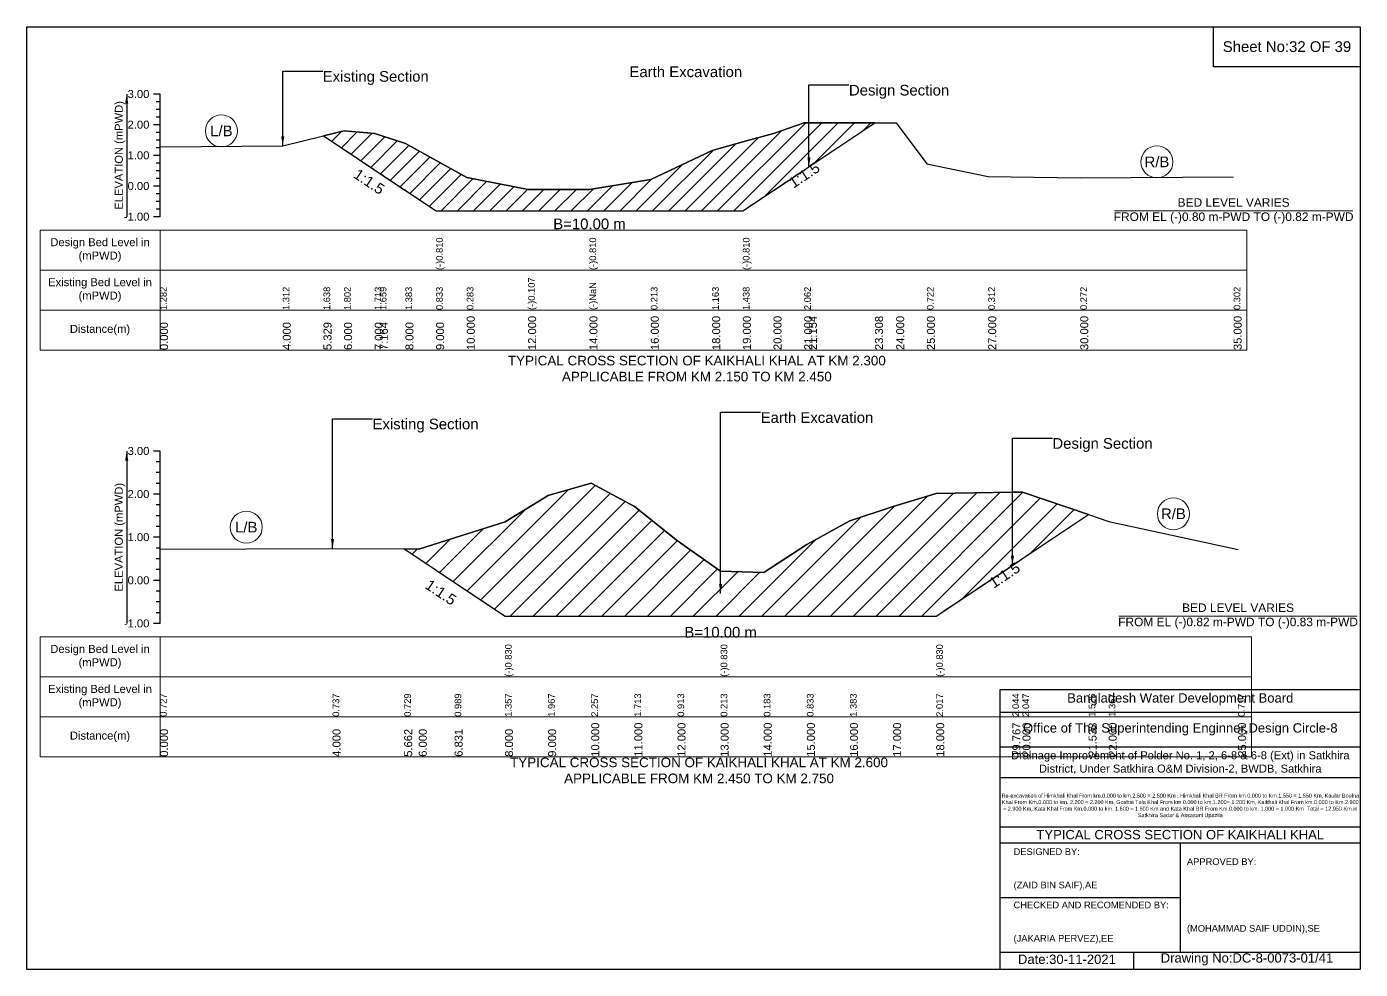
# Model space of a CAD drawing. Header units: inches. Extents: x 93000 to 486000, y -4242 to 0.
# Drawn here: x 410000 to 416000, y -4242 to 0 of the extents above; entities that cross this region are included whole.
import ezdxf

# ---------------------------------------------------------------- set-up
doc = ezdxf.new("R2010")
doc.units = ezdxf.units.IN
doc.header["$LTSCALE"] = 7
doc.header["$MEASUREMENT"] = 0
doc.linetypes.add('DASHED', pattern=[0.75, 0.5, -0.25])
for name, color, linetype, lineweight in [('Cross section Data Border', 7, 'Continuous', 9), ('Cross Section Labels', 7, 'Continuous', 9), ('Design_Bed_Level for Xsection', 7, 'DASHED', 25), ('Existing_Bed_Level for Xsection', 7, 'Continuous', 25), ('Long Section Labels', 7, 'Continuous', 9)]:
    doc.layers.add(name, color=color, linetype=linetype, lineweight=lineweight)
doc.styles.get("Standard").update_dxf_attribs({"font": 'arial.ttf'})
doc.dimstyles.get("Standard").update_dxf_attribs({"dimtxt": 0.18, "dimasz": 0.18, "dimexe": 0.18, "dimexo": 0.0625, "dimgap": 0.09, "dimtad": 0, "dimtih": 1, "dimtoh": 1, "dimdec": 4, "dimzin": 0, "dimdsep": 46, "dimtxsty": 'Standard', "dimcen": 0.09, "dimadec": 0, "dimazin": 0, "dimtfac": 1, "dimtdec": 4, "dimtofl": 0, "dimtmove": 0, "dimatfit": 3, "dimfxl": 1, "dimtolj": 1, "dimtzin": 0, "dimarcsym": 0})

msp = doc.modelspace()

# ---------------------------------------------------------------- hatches: boundary and pattern name
at = {"layer": 'Existing_Bed_Level for Xsection'}
h = msp.add_hatch(dxfattribs=at)
h.set_pattern_fill('ANSI31', color=256, scale=414, style=0)
h.paths.add_polyline_path([(411335.4, -491.3), (411428, -553), (411566, -645), (411588.7, -660.1), (411704, -737), (411842, -829), (411980, -829), (412256, -829), (412532, -829), (412808, -829), (413084, -829), (413222, -829), (413360, -737), (413498, -645), (413519.3, -630.8), (413816.5, -432.7), (413519.3, -432.7), (413498, -432.7), (413360, -480.8), (413222, -518.8), (413084, -556.7), (412808, -687.8), (412532, -732), (412256, -732), (411980, -678.2), (411842, -602.3), (411704, -526.4), (411588.7, -488.3), (411566, -480.8), (411428, -468.6)])
h = msp.add_hatch(dxfattribs=at)
h.set_pattern_fill('ANSI31', color=256, scale=582, style=0)
h.paths.add_polyline_path([(411698.4, -2350.1), (411764, -2393.9), (411925.2, -2501.3), (412152, -2652.5), (412346, -2652.5), (412540, -2652.5), (412734, -2652.5), (412928, -2652.5), (413122, -2652.5), (413316, -2652.5), (413510, -2652.5), (413704, -2652.5), (413898, -2652.5), (414092, -2652.5), (414434.7, -2424), (414480, -2393.9), (414777.5, -2195.5), (414480, -2094.4), (414434.7, -2095.1), (414092, -2100.2), (413898, -2159.2), (413704, -2223.2), (413510, -2329.9), (413316, -2456), (413122, -2450.2), (412928, -2314.4), (412734, -2159.2), (412540, -2053.6), (412346, -2109.9), (412152, -2228.2), (411925.2, -2299.7), (411764, -2350.5)])

# ---------------------------------------------------------------- linework, layer by layer
for points in [[(410000, 0), (416000, 0), (416000, -4242), (410000, -4242)], [(415340, 0), (416000, 0), (416000, -180), (415340, -180)]]:
    msp.add_lwpolyline(points, close=True)
for points in [[(414380, -4242), (414380, -2982), (416000, -2982)], [(414380, -3084), (416000, -3084)], [(414380, -3240), (416000, -3240)], [(414380, -3378), (416000, -3378)], [(414380, -3600), (416000, -3600)], [(414380, -3672), (416000, -3672)], [(415190, -3672), (415190, -4164)], [(414380, -3918), (415190, -3918)], [(414380, -4164), (416000, -4164)], [(414980, -4164), (414980, -4242)]]:
    msp.add_lwpolyline(points)
at = {"layer": 'Cross section Data Border'}
for points in [[(410060, -915.2), (415490, -915.2), (415490, -1455.2), (410060, -1455.2)], [(410060, -2745.5), (415510, -2745.5), (415510, -3285.5), (410060, -3285.5)]]:
    msp.add_lwpolyline(points, close=True, dxfattribs=at)
for points in [[(410600, -915.2), (410600, -1455.2)], [(410060, -1095.2), (415490, -1095.2)], [(410060, -1275.2), (415490, -1275.2)], [(410600, -2745.5), (410600, -3285.5)], [(410060, -2925.5), (415510, -2925.5)], [(410060, -3105.5), (415510, -3105.5)]]:
    msp.add_lwpolyline(points, dxfattribs=at)
at = {"layer": 'Cross Section Labels'}
for points in [[(414894.2, -829), (415965.8, -829)], [(414914.2, -2652.5), (415985.8, -2652.5)]]:
    msp.add_lwpolyline(points, dxfattribs=at)
for centre in [(410876, -469.2), (415085, -608.6), (415159, -2192.4), (410988, -2252.5)]:
    msp.add_circle(centre, 72, dxfattribs=at)
at = {"layer": 'Design_Bed_Level for Xsection'}
for points in [[(411335.4, -491.3), (411588.7, -660.1), (411842, -829), (412532, -829), (413222, -829), (413519.3, -630.8), (413816.5, -432.7)], [(411698.4, -2350.1), (411925.2, -2501.3), (412152, -2652.5), (413122, -2652.5), (414092, -2652.5), (414434.7, -2424), (414777.5, -2195.5)]]:
    msp.add_lwpolyline(points, dxfattribs=at)
at = {"layer": 'Existing_Bed_Level for Xsection'}
for points in [[(410600, -303.2), (410570, -303.2)], [(410600, -337.7), (410582, -337.7)], [(410600, -855.2), (410600, -717.2), (410600, -579.2), (410600, -441.2), (410600, -303.2)], [(410600, -372.2), (410582, -372.2)], [(410600, -406.7), (410582, -406.7)], [(410600, -441.2), (410570, -441.2)], [(410600, -475.7), (410582, -475.7)], [(410600, -540.3), (411152, -536.2), (411335.4, -491.3), (411428, -468.6), (411566, -480.8), (411588.7, -488.3), (411704, -526.4), (411842, -602.3), (411842, -602.3), (411980, -678.2), (412256, -732), (412532, -732), (412532, -732), (412808, -687.8), (413084, -556.7), (413222, -518.8), (413222, -518.8), (413360, -480.8), (413498, -432.7), (413519.3, -432.7), (413816.5, -432.7), (413912, -432.7), (414050, -617.6), (414326, -674.2), (414740, -679.7), (415430, -675.6)], [(410600, -510.2), (410582, -510.2)], [(410600, -579.2), (410570, -579.2)], [(410600, -544.7), (410582, -544.7)], [(410600, -613.7), (410582, -613.7)], [(410600, -648.2), (410582, -648.2)], [(410600, -717.2), (410570, -717.2)], [(410600, -682.7), (410582, -682.7)], [(410600, -751.7), (410582, -751.7)], [(410600, -786.2), (410582, -786.2)], [(410600, -820.7), (410582, -820.7)], [(410600, -855.2), (410570, -855.2)], [(410600, -1909.5), (410570, -1909.5)], [(410600, -2685.5), (410600, -2491.5), (410600, -2297.5), (410600, -2103.5), (410600, -1909.5)], [(410600, -1958), (410582, -1958)], [(410600, -2006.5), (410582, -2006.5)], [(410600, -2055), (410582, -2055)], [(410600, -2350.5), (411376, -2348.5), (411698.4, -2350.1), (411764, -2350.5), (411925.2, -2299.7), (412152, -2228.2), (412152, -2228.2), (412346, -2109.9), (412540, -2053.6), (412734, -2159.2), (412928, -2314.4), (413122, -2450.2), (413122, -2450.2), (413316, -2456), (413510, -2329.9), (413704, -2223.2), (413898, -2159.2), (414092, -2100.2), (414092, -2100.2), (414434.7, -2095.1), (414480, -2094.4), (414777.5, -2195.5), (414868, -2226.3), (415450, -2352.4)], [(410600, -2103.5), (410570, -2103.5)], [(410600, -2152), (410582, -2152)], [(410600, -2200.5), (410582, -2200.5)], [(410600, -2249), (410582, -2249)], [(410600, -2297.5), (410570, -2297.5)], [(410600, -2346), (410582, -2346)], [(410600, -2394.5), (410582, -2394.5)], [(410600, -2443), (410582, -2443)], [(410600, -2491.5), (410570, -2491.5)], [(410600, -2540), (410582, -2540)], [(410600, -2588.5), (410582, -2588.5)], [(410600, -2637), (410582, -2637)], [(410600, -2685.5), (410570, -2685.5)]]:
    msp.add_lwpolyline(points, dxfattribs=at)
for points in [[(411335.4, -491.3), (411335.4, -491.3), (411428, -553), (411566, -645), (411588.7, -660.1), (411704, -737), (411842, -829), (411842, -829), (411980, -829), (412256, -829), (412532, -829), (412532, -829), (412808, -829), (413084, -829), (413222, -829), (413222, -829), (413360, -737), (413498, -645), (413519.3, -630.8), (413816.5, -432.7), (413519.3, -432.7), (413498, -432.7), (413360, -480.8), (413222, -518.8), (413222, -518.8), (413084, -556.7), (412808, -687.8), (412532, -732), (412532, -732), (412256, -732), (411980, -678.2), (411842, -602.3), (411842, -602.3), (411704, -526.4), (411588.7, -488.3), (411566, -480.8), (411428, -468.6), (411335.4, -491.3)], [(411698.4, -2350.1), (411764, -2393.9), (411925.2, -2501.3), (412152, -2652.5), (412152, -2652.5), (412346, -2652.5), (412540, -2652.5), (412734, -2652.5), (412928, -2652.5), (413122, -2652.5), (413122, -2652.5), (413316, -2652.5), (413510, -2652.5), (413704, -2652.5), (413898, -2652.5), (414092, -2652.5), (414092, -2652.5), (414434.7, -2424), (414480, -2393.9), (414777.5, -2195.5), (414480, -2094.4), (414434.7, -2095.1), (414092, -2100.2), (414092, -2100.2), (413898, -2159.2), (413704, -2223.2), (413510, -2329.9), (413316, -2456), (413122, -2450.2), (413122, -2450.2), (412928, -2314.4), (412734, -2159.2), (412540, -2053.6), (412346, -2109.9), (412152, -2228.2), (412152, -2228.2), (411925.2, -2299.7), (411764, -2350.5)]]:
    msp.add_lwpolyline(points, close=True, dxfattribs=at)

# ---------------------------------------------------------------- texts
at = {"attachment_point": 5}
for s, insert, char_height in [('Sheet No:32 OF 39', (415670, -90), 48), ('Bangladesh Water Development Board', (415190, -3027), 42), ('Office of The Superintending Enginner,Design Circle-8', (415190, -3162), 42)]:
    msp.add_mtext(s, dxfattribs=dict(at, insert=insert, char_height=char_height))
for s, insert, char_height, width, attachment_point in [('Drainage Improvement of Polder No. 1, 2, 6-8 & 6-8 (Ext) in Satkhira District, Under Satkhira O&M Division-2, BWDB, Satkhira', (415190, -3312), 36, 1680, 5), ('Re-excavation of Himkhali Khal From km.0.000 to km.2.500 = 2.500 Km , Himkhali Khal BR From km.0.000 to Km.1.550 = 1.550 Km, Kaular Boulna Khal From Km.0.000 to km. 2.200 = 2.200 Km, Goshai Tola Khal From km.0.000 to km.1.200= 1.200 Km, Kaikhali Khal From km.0.000 to Km.2.900 = 2.900 Km, Kata Khal From Km.0.000 to km. 1.600 = 1.600 Km and Kata Khal BR From Km.0.000 to km. 1.000 = 1.000 Km  Total = 12.950 Km.in Satkhira Sadar & Assasuni Upazila', (415190, -3507), 17.611, 1620, 5), ('TYPICAL CROSS SECTION OF KAIKHALI KHAL', (415190, -3636), 42, 1680, 5), ('DESIGNED BY:^J^J^J(ZAID BIN SAIF),AE', (414440, -3792), 30, 840, 4), ('APPROVED BY:^J^J^J^J^J^J(MOHAMMAD SAIF UDDIN),SE', (415220, -3912), 30, 840, 4), ('CHECKED AND RECOMENDED BY:^J^J^J(JAKARIA PERVEZ),EE', (414440, -4032), 30, 840, 4), ('Date:30-11-2021', (414680, -4197), 42, 840, 5), ('Drawing No:DC-8-0073-01/41', (415490, -4197), 42, 1320, 5)]:
    msp.add_mtext(s, dxfattribs=dict(insert=insert, char_height=char_height, width=width, attachment_point=attachment_point))
at = {"layer": 'Cross section Data Border', "char_height": 36, "width": 480, "attachment_point": 5}
for s, insert in [('Design Bed Level in (mPWD)', (410330, -1005.2)), ('Existing Bed Level in (mPWD)', (410330, -1185.2)), ('Distance(m)', (410330, -1365.2)), ('Design Bed Level in (mPWD)', (410330, -2835.5)), ('Existing Bed Level in (mPWD)', (410330, -3015.5)), ('Distance(m)', (410330, -3195.5))]:
    msp.add_mtext(s, dxfattribs=dict(at, insert=insert))
at = {"layer": 'Cross Section Labels'}
for s, insert, char_height, attachment_point in [('Earth Excavation', (412712, -179), 48, 1), ('Existing Section', (411332, -199.7), 48, 1), ('Design Section', (413699.3, -261.8), 48, 1), ('L/B', (410876, -469.2), 48, 5), ('R/B', (415085, -608.6), 48, 5), ('BED LEVEL VARIES ^JFROM EL (-)0.80 m-PWD TO (-)0.82 m-PWD', (415430, -829), 38.4, 5), ('B=10.00 m', (412532, -863.5), 48, 2), ('TYPICAL CROSS SECTION OF KAIKHALI KHAL AT KM 2.300^JAPPLICABLE FROM KM 2.150 TO KM 2.450', (413015, -1539), 43.2, 5), ('Earth Excavation', (413302, -1734.9), 48, 1), ('Existing Section', (411556, -1764), 48, 1), ('Design Section', (414614.7, -1851.3), 48, 1), ('R/B', (415159, -2192.4), 48, 5), ('L/B', (410988, -2252.5), 48, 5), ('BED LEVEL VARIES ^JFROM EL (-)0.82 m-PWD TO (-)0.83 m-PWD', (415450, -2652.5), 38.4, 5), ('B=10.00 m', (413122, -2701), 48, 2), ('TYPICAL CROSS SECTION OF KAIKHALI KHAL AT KM 2.600^JAPPLICABLE FROM KM 2.450 TO KM 2.750', (413025, -3347), 43.2, 5)]:
    msp.add_mtext(s, dxfattribs=dict(at, insert=insert, char_height=char_height, attachment_point=attachment_point))
at = {"layer": 'Cross Section Labels', "char_height": 48, "attachment_point": 2}
for insert, rotation in [((411554.2, -677.4), 326.30993), ((413484.8, -648.1), 33.69007), ((414386.2, -2448.3), 33.69007), ((411876.7, -2525.6), 326.30993)]:
    msp.add_mtext('1:1.5', dxfattribs=dict(at, insert=insert, rotation=rotation))
at = {"layer": 'Existing_Bed_Level for Xsection', "char_height": 36, "attachment_point": 6}
for s, insert in [('3.00', (410552, -303.2)), ('2.00', (410552, -441.2)), ('1.00', (410552, -579.2)), ('0.00', (410552, -717.2)), ('-1.00', (410552, -855.2)), ('3.00', (410552, -1909.5)), ('2.00', (410552, -2103.5)), ('1.00', (410552, -2297.5)), ('0.00', (410552, -2491.5)), ('-1.00', (410552, -2685.5))]:
    msp.add_mtext(s, dxfattribs=dict(at, insert=insert))
at = {"layer": 'Existing_Bed_Level for Xsection', "char_height": 36, "attachment_point": 5, "rotation": 90}
for insert in [(410420, -579.2), (410420, -2297.5)]:
    msp.add_mtext('ELEVATION (mPWD)', dxfattribs=dict(at, insert=insert))
at = {"layer": 'Long Section Labels', "attachment_point": 1, "rotation": 90}
for s, insert, char_height in [('(-)0.810', (411842, -1095.2), 30), ('(-)0.810', (412532, -1095.2), 30), ('(-)0.810', (413222, -1095.2), 30), ('(-)0.107', (412256, -1275.2), 30), ('(-)0.107', (412256, -1275.2), 30), ('(-)0.107', (412256, -1275.2), 30), ('1.282', (410600, -1275.2), 30), ('1.312', (411152, -1275.2), 30), ('1.638', (411335.4, -1275.2), 30), ('1.802', (411428, -1275.2), 30), ('1.713', (411566, -1275.2), 30), ('1.713', (411566, -1275.2), 30), ('1.659', (411588.7, -1275.2), 30), ('1.383', (411704, -1275.2), 30), ('0.833', (411842, -1275.2), 30), ('0.833', (411842, -1275.2), 30), ('0.833', (411842, -1275.2), 30), ('0.283', (411980, -1275.2), 30), ('(-)NaN', (412532, -1275.2), 30), ('(-)NaN', (412532, -1275.2), 30), ('0.213', (412808, -1275.2), 30), ('1.163', (413084, -1275.2), 30), ('1.438', (413222, -1275.2), 30), ('1.438', (413222, -1275.2), 30), ('2.062', (413498, -1275.2), 30), ('2.062', (413498, -1275.2), 30), ('2.062', (413498, -1275.2), 30), ('2.062', (413498, -1275.2), 30), ('0.722', (414050, -1275.2), 30), ('0.312', (414326, -1275.2), 30), ('0.272', (414740, -1275.2), 30), ('0.302', (415430, -1275.2), 30), ('10.000', (411980, -1455.2), 36), ('12.000', (412256, -1455.2), 36), ('14.000', (412532, -1455.2), 36), ('14.000', (412532, -1455.2), 36), ('14.000', (412532, -1455.2), 36), ('16.000', (412808, -1455.2), 36), ('18.000', (413084, -1455.2), 36), ('19.000', (413222, -1455.2), 36), ('19.000', (413222, -1455.2), 36), ('19.000', (413222, -1455.2), 36), ('20.000', (413360, -1455.2), 36), ('21.000', (413498, -1455.2), 36), ('21.154', (413519.3, -1455.2), 36), ('23.308', (413816.5, -1455.2), 36), ('24.000', (413912, -1455.2), 36), ('25.000', (414050, -1455.2), 36), ('27.000', (414326, -1455.2), 36), ('30.000', (414740, -1455.2), 36), ('35.000', (415430, -1455.2), 36), ('0.000', (410600, -1455.2), 36), ('4.000', (411152, -1455.2), 36), ('5.329', (411335.4, -1455.2), 36), ('6.000', (411428, -1455.2), 36), ('7.000', (411566, -1455.2), 36), ('7.164', (411588.7, -1455.2), 36), ('8.000', (411704, -1455.2), 36), ('9.000', (411842, -1455.2), 36), ('9.000', (411842, -1455.2), 36), ('9.000', (411842, -1455.2), 36), ('(-)0.830', (412152, -2925.5), 30), ('(-)0.830', (413122, -2925.5), 30), ('(-)0.830', (414092, -2925.5), 30), ('0.727', (410600, -3105.5), 30), ('0.727', (410600, -3105.5), 30), ('0.737', (411376, -3105.5), 30), ('0.729', (411698.4, -3105.5), 30), ('0.989', (411925.2, -3105.5), 30), ('1.357', (412152, -3105.5), 30), ('1.357', (412152, -3105.5), 30), ('1.357', (412152, -3105.5), 30), ('1.967', (412346, -3105.5), 30), ('2.257', (412540, -3105.5), 30), ('1.713', (412734, -3105.5), 30), ('1.713', (412734, -3105.5), 30), ('0.913', (412928, -3105.5), 30), ('0.213', (413122, -3105.5), 30), ('0.213', (413122, -3105.5), 30), ('0.213', (413122, -3105.5), 30), ('0.183', (413316, -3105.5), 30), ('0.833', (413510, -3105.5), 30), ('1.383', (413704, -3105.5), 30), ('2.017', (414092, -3105.5), 30), ('2.017', (414092, -3105.5), 30), ('2.017', (414092, -3105.5), 30), ('2.044', (414434.7, -3105.5), 30), ('2.047', (414480, -3105.5), 30), ('1.526', (414777.5, -3105.5), 30), ('1.367', (414868, -3105.5), 30), ('0.717', (415450, -3105.5), 30), ('0.000', (410600, -3285.5), 36), ('4.000', (411376, -3285.5), 36), ('5.662', (411698.4, -3285.5), 36), ('6.000', (411764, -3285.5), 36), ('6.831', (411925.2, -3285.5), 36), ('8.000', (412152, -3285.5), 36), ('8.000', (412152, -3285.5), 36), ('8.000', (412152, -3285.5), 36), ('9.000', (412346, -3285.5), 36), ('10.000', (412540, -3285.5), 36), ('11.000', (412734, -3285.5), 36), ('12.000', (412928, -3285.5), 36), ('13.000', (413122, -3285.5), 36), ('13.000', (413122, -3285.5), 36), ('13.000', (413122, -3285.5), 36), ('14.000', (413316, -3285.5), 36), ('15.000', (413510, -3285.5), 36), ('16.000', (413704, -3285.5), 36), ('17.000', (413898, -3285.5), 36), ('18.000', (414092, -3285.5), 36), ('18.000', (414092, -3285.5), 36), ('18.000', (414092, -3285.5), 36), ('19.767', (414434.7, -3285.5), 36), ('20.000', (414480, -3285.5), 36), ('21.533', (414777.5, -3285.5), 36), ('22.000', (414868, -3285.5), 36), ('25.000', (415450, -3285.5), 36)]:
    msp.add_mtext(s, dxfattribs=dict(at, insert=insert, char_height=char_height))

# ---------------------------------------------------------------- leaders
at = {"layer": 'Cross Section Labels', "annotation_type": 0, "has_hookline": 1, "hookline_direction": 0}
for points, text_width in [([(411152, -536.2), (411152, -199.7), (411331.9, -199.7)], 467.2), ([(413519.3, -630.8), (413519.3, -261.8), (413699.2, -261.8)], 441.2), ([(413122, -2551.4), (413122, -1734.9), (413301.9, -1734.9)], 497), ([(411376, -2348.5), (411376, -1764), (411555.9, -1764)], 467.2), ([(414434.7, -2424), (414434.7, -1851.3), (414614.7, -1851.3)], 441.2)]:
    msp.add_leader(points, dimstyle='Standard', override={"dimasz": 43.2}, dxfattribs=dict(at, text_width=text_width))
at = {"layer": 'Existing_Bed_Level for Xsection'}
for points in [[(410450, -303.2), (410450, -855.2)], [(410450, -1909.5), (410450, -2685.5)]]:
    msp.add_leader(points, dimstyle='Standard', override={"dimasz": 43.2}, dxfattribs=at)

doc.saveas('drawing.dxf')
